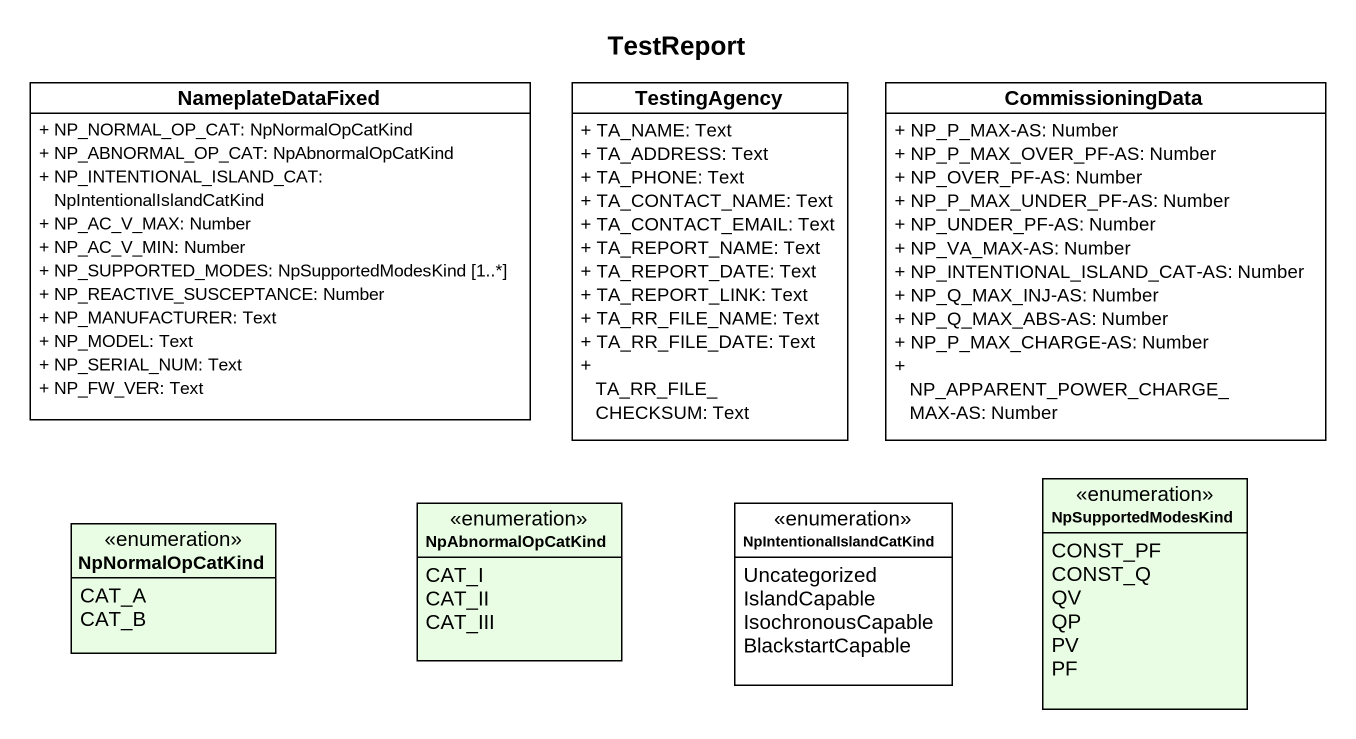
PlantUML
@startuml
title TestReport
hide circle
hide empty members
skinparam classAttributeIconSize 0
class NameplateDataFixed {
  + NP_NORMAL_OP_CAT: NpNormalOpCatKind
  + NP_ABNORMAL_OP_CAT: NpAbnormalOpCatKind
  + NP_INTENTIONAL_ISLAND_CAT: NpIntentionalIslandCatKind
  + NP_AC_V_MAX: Number
  + NP_AC_V_MIN: Number
  + NP_SUPPORTED_MODES: NpSupportedModesKind [1..*]
  + NP_REACTIVE_SUSCEPTANCE: Number
  + NP_MANUFACTURER: Text
  + NP_MODEL: Text
  + NP_SERIAL_NUM: Text
  + NP_FW_VER: Text
}
class TestingAgency {
  + TA_NAME: Text
  + TA_ADDRESS: Text
  + TA_PHONE: Text
  + TA_CONTACT_NAME: Text
  + TA_CONTACT_EMAIL: Text
  + TA_REPORT_NAME: Text
  + TA_REPORT_DATE: Text
  + TA_REPORT_LINK: Text
  + TA_RR_FILE_NAME: Text
  + TA_RR_FILE_DATE: Text
  + TA_RR_FILE_CHECKSUM: Text
}
class CommissioningData {
  + NP_P_MAX-AS: Number
  + NP_P_MAX_OVER_PF-AS: Number
  + NP_OVER_PF-AS: Number
  + NP_P_MAX_UNDER_PF-AS: Number
  + NP_UNDER_PF-AS: Number
  + NP_VA_MAX-AS: Number
  + NP_INTENTIONAL_ISLAND_CAT-AS: Number
  + NP_Q_MAX_INJ-AS: Number
  + NP_Q_MAX_ABS-AS: Number
  + NP_P_MAX_CHARGE-AS: Number
  + NP_APPARENT_POWER_CHARGE_MAX-AS: Number
}
enum NpAbnormalOpCatKind #E8FDE3 {
  CAT_I
  CAT_II
  CAT_III
}
enum NpIntentionalIslandCatKind {
  Uncategorized
  IslandCapable
  IsochronousCapable
  BlackstartCapable
}
enum NpSupportedModesKind #E8FDE3 {
  CONST_PF
  CONST_Q
  QV
  QP
  PV
  PF
}
enum NpNormalOpCatKind #E8FDE3 {
  CAT_A
  CAT_B
}
@enduml
